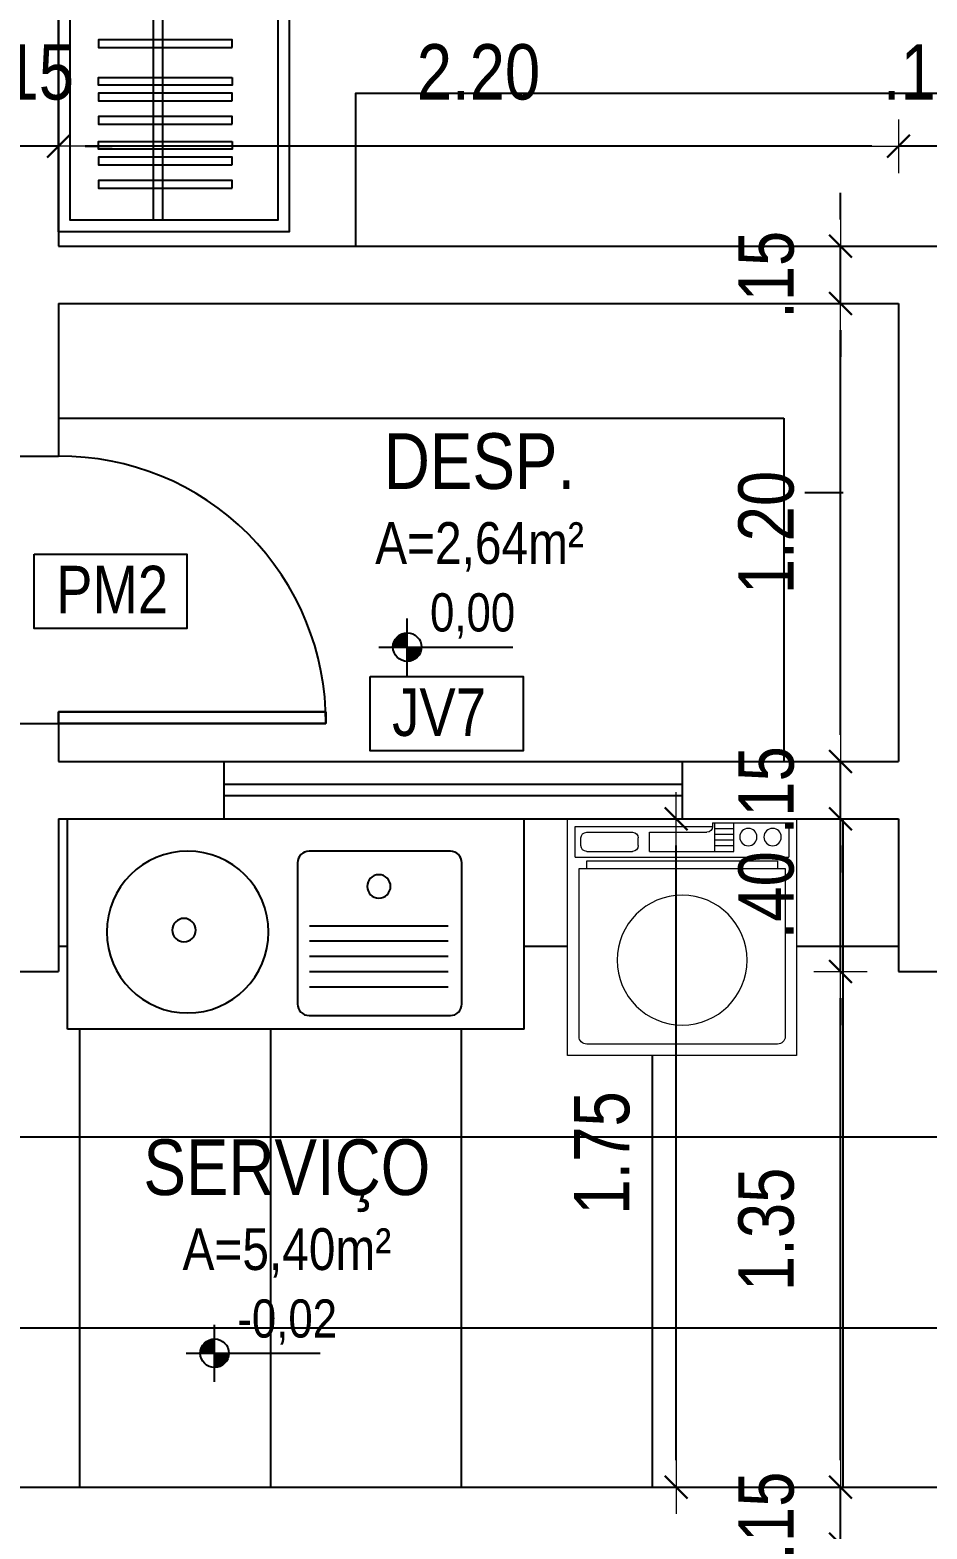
# Model space of a CAD drawing. Header units: millimetres. Extents: x -6300 to 1991, y -4770 to 4545.
# Drawn here: x 1509.956 to 1512.306, y 93.598 to 97.524 of the extents above; entities that cross this region are included whole.
import ezdxf
from ezdxf.enums import TextEntityAlignment as Align

# ---------------------------------------------------------------- set-up
doc = ezdxf.new("R2010")
doc.units = ezdxf.units.MM
doc.header["$LTSCALE"] = 20
doc.header["$MEASUREMENT"] = 0
doc.linetypes.add('DASHDOT2', pattern=[0.5, 0.25, -0.125, 0, -0.125])
doc.linetypes.add('HIDDEN2', pattern=[0.1875, 0.125, -0.0625])
doc.layers.get('0').update_dxf_attribs({"linetype": 'CONTINUOUS'})
doc.layers.get('DEFPOINTS').update_dxf_attribs({"linetype": 'CONTINUOUS'})
for name, color, linetype in [('003', 3, 'CONTINUOUS'), ('COTA', 7, 'CONTINUOUS'), ('COTAS', 3, 'CONTINUOUS'), ('COTAS01', 7, 'CONTINUOUS'), ('E-txt-g', 3, 'CONTINUOUS'), ('ESPECIFICAÇÃO02', 7, 'CONTINUOUS'), ('LAYER1', 7, 'CONTINUOUS')]:
    doc.layers.add(name, color=color, linetype=linetype)
for name, color, linetype, lineweight in [('E-Lay-9', 9, 'CONTINUOUS', 9), ('E-Pen-C', 4, 'CONTINUOUS', 15), ('E-Pen-G', 3, 'CONTINUOUS', 30), ('E-Txt-W', 7, 'CONTINUOUS', 20)]:
    doc.layers.add(name, color=color, linetype=linetype, lineweight=lineweight)
doc.styles.add('F2', font='ARIALN.TTF')
doc.styles.add('REG60', font='romans.shx', dxfattribs={"width": 0.8, "height": 0.15})
doc.styles.add('REG80', font='romans.shx', dxfattribs={"width": 0.8, "height": 0.2})
doc.dimstyles.new('DIMENSION-1', dxfattribs={"dimtxt": 0.145, "dimasz": 0.07, "dimexe": 1, "dimexo": 0, "dimgap": 0.12, "dimtad": 1, "dimzin": 7, "dimdsep": 46, "dimtxsty": 'F2', "dimblk1": 'TRACO', "dimblk2": 'TRACO', "dimsah": 1, "dimcen": 1, "dimse1": 1, "dimse2": 1, "dimclrd": 4, "dimclre": 256, "dimclrt": 4, "dimadec": 8, "dimazin": 0, "dimtfac": 1, "dimtix": 1, "dimtmove": 2, "dimatfit": 3, "dimldrblk": 'TRACO', "dimfxl": 1, "dimtolj": 1, "dimtzin": 0, "dimarcsym": 0})
pattern_1 = [(90, (-60.4137, 66.12446), (-0.5, 1e-16), []), (180, (-60.4137, 66.12446), (-1e-16, -0.5), [])]

# ---------------------------------------------------------------- blocks, each defined once
blk = doc.blocks.new('TRACO')
at = {"layer": 'E-Pen-C'}
for p, q in [((0, 1), (0, -1)), ((-1, 0), (1, 0))]:
    blk.add_line(p, q, dxfattribs=at)
at = {"layer": 'E-Pen-G'}
blk.add_line((-0.424, -0.424), (0.424, 0.424), dxfattribs=at)
blk = doc.blocks.new('*D394')
at = {"layer": 'COTA', "color": 4, "linetype": 'Continuous', "lineweight": -2}
for p, q in [((1512.1609, 93.1462), (1512.0909, 93.1462)), ((1512.3809, 93.1462), (1512.2309, 93.1462)), ((1512.4509, 93.1462), (1512.5209, 93.1462))]:
    blk.add_line(p, q, dxfattribs=at)
at = {"layer": 'DEFPOINTS', "color": 0, "linetype": 'Continuous'}
for p in [(1512.2309, 95.2079, -1.8296), (1512.3809, 95.2079, -1.8296), (1512.2309, 93.1462)]:
    blk.add_point(p, dxfattribs=at)
at = {"layer": 'COTA', "color": 4, "linetype": 'Continuous', "lineweight": -2, "xscale": 0.07, "yscale": 0.07, "zscale": 0.07}
blk.add_blockref('TRACO', (1512.2309, 93.1462), dxfattribs=at)
at = {"layer": 'COTA', "color": 4, "linetype": 'Continuous', "lineweight": -2, "xscale": 0.07, "yscale": 0.07, "zscale": 0.07, "rotation": 180}
blk.add_blockref('TRACO', (1512.3809, 93.1462), dxfattribs=at)
at = {"layer": 'COTA', "color": 4, "linetype": 'Continuous', "insert": (1512.3059, 93.3402), "char_height": 0.145, "attachment_point": 5, "style": 'F2'}
blk.add_mtext('\\A1;.15', dxfattribs=at)
blk = doc.blocks.new('*D395')
at = {"layer": 'COTA', "color": 4, "linetype": 'Continuous', "lineweight": -2}
blk.add_line((1512.1609, 93.1462), (1510.1009, 93.1462), dxfattribs=at)
at = {"layer": 'DEFPOINTS', "color": 0, "linetype": 'Continuous'}
for p in [(1512.2309, 95.2079, -1.8296), (1510.0309, 95.0579, -1.8296), (1510.0309, 93.1462)]:
    blk.add_point(p, dxfattribs=at)
at = {"layer": 'COTA', "color": 4, "linetype": 'Continuous', "lineweight": -2, "xscale": 0.07, "yscale": 0.07, "zscale": 0.07, "rotation": 180}
blk.add_blockref('TRACO', (1510.0309, 93.1462), dxfattribs=at)
at = {"layer": 'COTA', "color": 4, "linetype": 'Continuous', "lineweight": -2, "xscale": 0.07, "yscale": 0.07, "zscale": 0.07}
blk.add_blockref('TRACO', (1512.2309, 93.1462), dxfattribs=at)
at = {"layer": 'COTA', "color": 4, "linetype": 'Continuous', "insert": (1511.1309, 93.3402), "char_height": 0.145, "attachment_point": 5, "style": 'F2'}
blk.add_mtext('\\A1;2.20', dxfattribs=at)
blk = doc.blocks.new('*D396')
at = {"layer": 'COTA', "color": 4, "linetype": 'Continuous', "lineweight": -2}
for p, q in [((1509.8109, 93.1462), (1509.7409, 93.1462)), ((1510.0309, 93.1462), (1509.8809, 93.1462)), ((1510.1009, 93.1462), (1510.1709, 93.1462))]:
    blk.add_line(p, q, dxfattribs=at)
at = {"layer": 'DEFPOINTS', "color": 0, "linetype": 'Continuous'}
for p in [(1509.8809, 95.0579, -1.8296), (1510.0309, 95.0579, -1.8296), (1509.8809, 93.1462)]:
    blk.add_point(p, dxfattribs=at)
at = {"layer": 'COTA', "color": 4, "linetype": 'Continuous', "lineweight": -2, "xscale": 0.07, "yscale": 0.07, "zscale": 0.07}
blk.add_blockref('TRACO', (1509.8809, 93.1462), dxfattribs=at)
at = {"layer": 'COTA', "color": 4, "linetype": 'Continuous', "lineweight": -2, "xscale": 0.07, "yscale": 0.07, "zscale": 0.07, "rotation": 180}
blk.add_blockref('TRACO', (1510.0309, 93.1462), dxfattribs=at)
at = {"layer": 'COTA', "color": 4, "linetype": 'Continuous', "insert": (1509.9559, 93.3402), "char_height": 0.145, "attachment_point": 5, "style": 'F2'}
blk.add_mtext('\\A1;.15', dxfattribs=at)
blk = doc.blocks.new('TXT-AMB75')
at = {"layer": 'E-txt-g', "style": 'REG80', "width": 0.8, "flags": 8}
blk.add_attdef('TXT', text='', height=0.2, dxfattribs=at).set_placement((0.0055, 0.2964), align=Align.CENTER)
at = {"layer": 'E-Txt-W', "style": 'REG60', "width": 0.8, "flags": 8}
blk.add_attdef('TXT', text='', height=0.15, dxfattribs=at).set_placement((0.0055, 0.0271), align=Align.CENTER)
blk = doc.blocks.new('NV')
at = {"color": 4, "linetype": 'ByBlock', "ltscale": 0.5}
for p, q in [((-1.4143, -0.1421), (-1.4143, 0.1067)), ((-1.5387, -0.0177), (-0.9535, -0.0177))]:
    blk.add_line(p, q, dxfattribs=at)
at = {"color": 4, "ltscale": 2.5}
blk.add_circle((-1.4143, -0.0177), 0.0622, dxfattribs=at)
at = {"color": 4}
for points in [[(-1.4143, -0.0177), (-1.4583, 0.0263), (-1.4765, -0.0177), (-1.4717, 0.0061)], [(-1.4143, -0.0177), (-1.4143, 0.0445), (-1.4583, 0.0263), (-1.4381, 0.0398)], [(-1.4143, -0.0177), (-1.3521, -0.0177), (-1.3703, -0.0617), (-1.3568, -0.0415)], [(-1.4143, -0.0177), (-1.3703, -0.0617), (-1.4143, -0.0799), (-1.3905, -0.0752)]]:
    blk.add_solid(points, dxfattribs=at)
at = {"layer": 'E-Txt-W', "color": 4, "ltscale": 2.5, "style": 'F2'}
blk.add_attdef('COTAPISO', (-1.3058, 0.0735), '', height=0.15, dxfattribs=at)
blk = doc.blocks.new('A$C656368A0')
at = {"layer": 'COTAS01', "color": 8}
for p, q in [((0, 1.1964), (0, 0)), ((0, 1.1964), (0.5505, 1.1964)), ((0.1097, 0.997), (0.1097, 0.6345)), ((0.1497, 0.997), (0.1497, 0.6345)), ((0.1897, 0.997), (0.1897, 0.6345)), ((0.2298, 0.997), (0.2298, 0.6345)), ((0.2698, 0.997), (0.2698, 0.6345)), ((0, 0), (0.5505, 0))]:
    blk.add_line(p, q, dxfattribs=at)
for centre in [(0.3736, 0.8158), (0.2591, 0.3053)]:
    blk.add_circle(centre, 0.0307, dxfattribs=at)
at = {"layer": 'ESPECIFICAÇÃO02', "color": 8}
blk.add_lwpolyline([(0.4658, 0.6329, -0.414214), (0.4357, 0.6029), (0.0655, 0.6029, -0.414214), (0.0354, 0.6329), (0.0354, 1.0032, -0.414214), (0.0655, 1.0332), (0.4357, 1.0332, -0.414214), (0.4658, 1.0032)], format="xyb", close=True, dxfattribs=at)
blk.add_circle((0.2541, 0.3149), 0.212, dxfattribs=at)
blk = doc.blocks.new('Maquina de Lavar')
at = {"layer": 'E-Lay-9', "color": 8}
for p, q in [((0.3, 0), (-0.3, 0)), ((-0.3, 0), (-0.3, -0.62)), ((-0.08, -0.01), (-0.28, -0.01)), ((-0.28, -0.01), (-0.28, -0.1)), ((-0.1357, -0.085), (-0.1357, -0.01)), ((-0.0857, -0.025), (-0.1357, -0.025)), ((-0.0857, -0.085), (-0.0857, -0.01)), ((-0.08, -0.01), (-0.08, -0.02)), ((0.28, -0.02), (-0.08, -0.02)), ((0.085, -0.035), (-0.065, -0.035)), ((0.085, -0.085), (0.085, -0.035)), ((0.25, -0.035), (0.13, -0.035)), ((0.28, -0.1), (0.28, -0.02)), ((0.3, -0.62), (0.3, 0)), ((-0.0857, -0.04), (-0.1357, -0.04)), ((-0.0857, -0.055), (-0.1357, -0.055)), ((-0.0857, -0.07), (-0.1357, -0.07)), ((0.115, -0.07), (0.115, -0.05)), ((0.265, -0.07), (0.265, -0.05)), ((0.28, -0.1), (-0.28, -0.1)), ((0.25, -0.11), (-0.25, -0.11)), ((-0.25, -0.11), (-0.25, -0.13)), ((0.085, -0.085), (-0.1357, -0.085)), ((0.25, -0.085), (0.13, -0.085)), ((0.25, -0.13), (0.25, -0.11)), ((0.27, -0.13), (-0.27, -0.13)), ((-0.27, -0.13), (-0.27, -0.57)), ((0.27, -0.57), (0.27, -0.13)), ((-0.3, -0.62), (0.3, -0.62)), ((-0.25, -0.59), (0.25, -0.59))]:
    blk.add_line(p, q, dxfattribs=at)
for centre, radius in [((-0.2372, -0.0475), 0.0227), ((-0.1735, -0.0475), 0.0227), ((0, -0.37), 0.1701)]:
    blk.add_circle(centre, radius, dxfattribs=at)
for centre, radius, start, end in [((-0.065, -0.02), 0.015, 180, 270), ((0.13, -0.05), 0.015, 90, 180), ((0.25, -0.05), 0.015, 360, 90), ((0.13, -0.07), 0.015, 180, 270), ((0.25, -0.07), 0.015, 270, 360), ((-0.25, -0.57), 0.02, 180, 270), ((0.25, -0.57), 0.02, 270, 360)]:
    blk.add_arc(centre, radius, start, end, dxfattribs=at)
blk = doc.blocks.new('*D433')
at = {"layer": 'COTA', "color": 4, "linetype": 'Continuous', "lineweight": -2}
for p, q in [((1512.0791, 93.7779), (1512.0791, 93.8479)), ((1512.0791, 93.5579), (1512.0791, 93.7079)), ((1512.0791, 93.4879), (1512.0791, 93.4179))]:
    blk.add_line(p, q, dxfattribs=at)
at = {"layer": 'DEFPOINTS', "color": 0, "linetype": 'Continuous'}
for p in [(1512.0791, 93.7079, -1.8296), (1512.0791, 93.7079), (1512.0791, 93.5579, -1.8296)]:
    blk.add_point(p, dxfattribs=at)
at = {"layer": 'COTA', "color": 4, "linetype": 'Continuous', "lineweight": -2, "xscale": 0.07, "yscale": 0.07, "zscale": 0.07}
for p, rotation in [((1512.0791, 93.7079), 270), ((1512.0791, 93.5579), 90)]:
    blk.add_blockref('TRACO', p, dxfattribs=dict(at, rotation=rotation))
at = {"layer": 'COTA', "color": 4, "linetype": 'Continuous', "insert": (1511.8851, 93.6329), "char_height": 0.145, "attachment_point": 5, "rotation": 90, "style": 'F2'}
blk.add_mtext('\\A1;.15', dxfattribs=at)
blk = doc.blocks.new('*D434')
at = {"layer": 'COTA', "color": 4, "linetype": 'Continuous', "lineweight": -2}
blk.add_line((1512.0791, 93.7779), (1512.0791, 94.9879), dxfattribs=at)
at = {"layer": 'DEFPOINTS', "color": 0, "linetype": 'Continuous'}
for p in [(1512.0791, 95.0579), (1512.2309, 95.0579, -1.8296), (1512.0791, 93.7079, -1.8296)]:
    blk.add_point(p, dxfattribs=at)
at = {"layer": 'COTA', "color": 4, "linetype": 'Continuous', "lineweight": -2, "xscale": 0.07, "yscale": 0.07, "zscale": 0.07}
for p, rotation in [((1512.0791, 95.0579), 90), ((1512.0791, 93.7079), 270)]:
    blk.add_blockref('TRACO', p, dxfattribs=dict(at, rotation=rotation))
at = {"layer": 'COTA', "color": 4, "linetype": 'Continuous', "insert": (1511.8851, 94.3829), "char_height": 0.145, "attachment_point": 5, "rotation": 90, "style": 'F2'}
blk.add_mtext('\\A1;1.35', dxfattribs=at)
blk = doc.blocks.new('*D435')
at = {"layer": 'COTA', "color": 4, "linetype": 'Continuous', "lineweight": -2}
for p, q in [((1512.0791, 95.5279), (1512.0791, 95.5979)), ((1512.0791, 95.0579), (1512.0791, 95.4579)), ((1512.0791, 94.9879), (1512.0791, 94.9179))]:
    blk.add_line(p, q, dxfattribs=at)
at = {"layer": 'DEFPOINTS', "color": 0, "linetype": 'Continuous'}
for p in [(1512.0791, 95.4579), (1512.2309, 95.4579, -1.8296), (1512.2309, 95.0579, -1.8296)]:
    blk.add_point(p, dxfattribs=at)
at = {"layer": 'COTA', "color": 4, "linetype": 'Continuous', "lineweight": -2, "xscale": 0.07, "yscale": 0.07, "zscale": 0.07}
for p, rotation in [((1512.0791, 95.4579), 270), ((1512.0791, 95.0579), 90)]:
    blk.add_blockref('TRACO', p, dxfattribs=dict(at, rotation=rotation))
at = {"layer": 'COTA', "color": 4, "linetype": 'Continuous', "insert": (1511.8851, 95.2579), "char_height": 0.145, "attachment_point": 5, "rotation": 90, "style": 'F2'}
blk.add_mtext('\\A1;.40', dxfattribs=at)
blk = doc.blocks.new('*D436')
at = {"layer": 'COTA', "color": 4, "linetype": 'Continuous', "lineweight": -2}
for p, q in [((1512.0791, 95.6779), (1512.0791, 95.7479)), ((1512.0791, 95.4579), (1512.0791, 95.6079)), ((1512.0791, 95.3879), (1512.0791, 95.3179))]:
    blk.add_line(p, q, dxfattribs=at)
at = {"layer": 'DEFPOINTS', "color": 0, "linetype": 'Continuous'}
for p in [(1512.0791, 95.6079), (1512.2309, 95.6079, -1.8296), (1512.2309, 95.4579, -1.8296)]:
    blk.add_point(p, dxfattribs=at)
at = {"layer": 'COTA', "color": 4, "linetype": 'Continuous', "lineweight": -2, "xscale": 0.07, "yscale": 0.07, "zscale": 0.07}
for p, rotation in [((1512.0791, 95.6079), 270), ((1512.0791, 95.4579), 90)]:
    blk.add_blockref('TRACO', p, dxfattribs=dict(at, rotation=rotation))
at = {"layer": 'COTA', "color": 4, "linetype": 'Continuous', "insert": (1511.8851, 95.5329), "char_height": 0.145, "attachment_point": 5, "rotation": 90, "style": 'F2'}
blk.add_mtext('\\A1;.15', dxfattribs=at)
blk = doc.blocks.new('*D437')
at = {"layer": 'COTA', "color": 4, "linetype": 'Continuous', "lineweight": -2}
blk.add_line((1512.0791, 95.6779), (1512.0791, 96.7379), dxfattribs=at)
at = {"layer": 'DEFPOINTS', "color": 0, "linetype": 'Continuous'}
for p in [(1512.0791, 96.8079), (1512.2309, 96.8079, -1.8296), (1512.2309, 95.6079, -1.8296)]:
    blk.add_point(p, dxfattribs=at)
at = {"layer": 'COTA', "color": 4, "linetype": 'Continuous', "lineweight": -2, "xscale": 0.07, "yscale": 0.07, "zscale": 0.07}
for p, rotation in [((1512.0791, 96.8079), 90), ((1512.0791, 95.6079), 270)]:
    blk.add_blockref('TRACO', p, dxfattribs=dict(at, rotation=rotation))
at = {"layer": 'COTA', "color": 4, "linetype": 'Continuous', "insert": (1511.8851, 96.2079), "char_height": 0.145, "attachment_point": 5, "rotation": 90, "style": 'F2'}
blk.add_mtext('\\A1;1.20', dxfattribs=at)
blk = doc.blocks.new('*D438')
at = {"layer": 'COTA', "color": 4, "linetype": 'Continuous', "lineweight": -2}
for p, q in [((1512.0791, 97.0279), (1512.0791, 97.0979)), ((1512.0791, 96.8079), (1512.0791, 96.9579)), ((1512.0791, 96.7379), (1512.0791, 96.6679))]:
    blk.add_line(p, q, dxfattribs=at)
at = {"layer": 'DEFPOINTS', "color": 0, "linetype": 'Continuous'}
for p in [(1512.0791, 96.9579), (1512.2309, 96.9579, -1.8296), (1512.2309, 96.8079, -1.8296)]:
    blk.add_point(p, dxfattribs=at)
at = {"layer": 'COTA', "color": 4, "linetype": 'Continuous', "lineweight": -2, "xscale": 0.07, "yscale": 0.07, "zscale": 0.07}
for p, rotation in [((1512.0791, 96.9579), 270), ((1512.0791, 96.8079), 90)]:
    blk.add_blockref('TRACO', p, dxfattribs=dict(at, rotation=rotation))
at = {"layer": 'COTA', "color": 4, "linetype": 'Continuous', "insert": (1511.8851, 96.8829), "char_height": 0.145, "attachment_point": 5, "rotation": 90, "style": 'F2'}
blk.add_mtext('\\A1;.15', dxfattribs=at)
blk = doc.blocks.new('*D442')
at = {"layer": 'COTA', "color": 4, "linetype": 'Continuous', "lineweight": -2}
for p, q in [((1512.1609, 97.2196), (1512.0909, 97.2196)), ((1512.3809, 97.2196), (1512.2309, 97.2196)), ((1512.4509, 97.2196), (1512.5209, 97.2196))]:
    blk.add_line(p, q, dxfattribs=at)
at = {"layer": 'DEFPOINTS', "color": 0, "linetype": 'Continuous'}
for p in [(1512.2309, 97.2196), (1512.2309, 96.8079, -1.8296), (1512.3809, 96.8079, -1.8296)]:
    blk.add_point(p, dxfattribs=at)
at = {"layer": 'COTA', "color": 4, "linetype": 'Continuous', "lineweight": -2, "xscale": 0.07, "yscale": 0.07, "zscale": 0.07}
blk.add_blockref('TRACO', (1512.2309, 97.2196), dxfattribs=at)
at = {"layer": 'COTA', "color": 4, "linetype": 'Continuous', "lineweight": -2, "xscale": 0.07, "yscale": 0.07, "zscale": 0.07, "rotation": 180}
blk.add_blockref('TRACO', (1512.3809, 97.2196), dxfattribs=at)
at = {"layer": 'COTA', "color": 4, "linetype": 'Continuous', "insert": (1512.3059, 97.4136), "char_height": 0.145, "attachment_point": 5, "style": 'F2'}
blk.add_mtext('\\A1;.15', dxfattribs=at)
blk = doc.blocks.new('*D443')
at = {"layer": 'COTA', "color": 4, "linetype": 'Continuous', "lineweight": -2}
blk.add_line((1512.1609, 97.2196), (1510.1009, 97.2196), dxfattribs=at)
at = {"layer": 'DEFPOINTS', "color": 0, "linetype": 'Continuous'}
for p in [(1510.0309, 97.2196), (1510.0309, 96.8079, -1.8296), (1512.2309, 96.8079, -1.8296)]:
    blk.add_point(p, dxfattribs=at)
at = {"layer": 'COTA', "color": 4, "linetype": 'Continuous', "lineweight": -2, "xscale": 0.07, "yscale": 0.07, "zscale": 0.07, "rotation": 180}
blk.add_blockref('TRACO', (1510.0309, 97.2196), dxfattribs=at)
at = {"layer": 'COTA', "color": 4, "linetype": 'Continuous', "lineweight": -2, "xscale": 0.07, "yscale": 0.07, "zscale": 0.07}
blk.add_blockref('TRACO', (1512.2309, 97.2196), dxfattribs=at)
at = {"layer": 'COTA', "color": 4, "linetype": 'Continuous', "insert": (1511.1309, 97.4136), "char_height": 0.145, "attachment_point": 5, "style": 'F2'}
blk.add_mtext('\\A1;2.20', dxfattribs=at)
blk = doc.blocks.new('*D444')
at = {"layer": 'COTA', "color": 4, "linetype": 'Continuous', "lineweight": -2}
for p, q in [((1509.8109, 97.2196), (1509.7409, 97.2196)), ((1510.0309, 97.2196), (1509.8809, 97.2196)), ((1510.1009, 97.2196), (1510.1709, 97.2196))]:
    blk.add_line(p, q, dxfattribs=at)
at = {"layer": 'DEFPOINTS', "color": 0, "linetype": 'Continuous'}
for p in [(1509.8809, 97.2196), (1509.8809, 96.8079, -1.8296), (1510.0309, 96.8079, -1.8296)]:
    blk.add_point(p, dxfattribs=at)
at = {"layer": 'COTA', "color": 4, "linetype": 'Continuous', "lineweight": -2, "xscale": 0.07, "yscale": 0.07, "zscale": 0.07}
blk.add_blockref('TRACO', (1509.8809, 97.2196), dxfattribs=at)
at = {"layer": 'COTA', "color": 4, "linetype": 'Continuous', "lineweight": -2, "xscale": 0.07, "yscale": 0.07, "zscale": 0.07, "rotation": 180}
blk.add_blockref('TRACO', (1510.0309, 97.2196), dxfattribs=at)
at = {"layer": 'COTA', "color": 4, "linetype": 'Continuous', "insert": (1509.9559, 97.4136), "char_height": 0.145, "attachment_point": 5, "style": 'F2'}
blk.add_mtext('\\A1;.15', dxfattribs=at)
blk = doc.blocks.new('*D520')
at = {"layer": 'COTA', "color": 4, "linetype": 'Continuous', "lineweight": -2}
blk.add_line((1511.6485, 93.7779), (1511.6485, 95.3879), dxfattribs=at)
at = {"layer": 'DEFPOINTS', "color": 0, "linetype": 'Continuous'}
for p in [(1511.6485, 95.4579), (1512.2309, 95.4579, -1.8296), (1512.3809, 93.7079, -1.8296)]:
    blk.add_point(p, dxfattribs=at)
at = {"layer": 'COTA', "color": 4, "linetype": 'Continuous', "lineweight": -2, "xscale": 0.07, "yscale": 0.07, "zscale": 0.07}
for p, rotation in [((1511.6485, 95.4579), 90), ((1511.6485, 93.7079), 270)]:
    blk.add_blockref('TRACO', p, dxfattribs=dict(at, rotation=rotation))
at = {"layer": 'COTA', "color": 4, "linetype": 'Continuous', "insert": (1511.4545, 94.5829), "char_height": 0.145, "attachment_point": 5, "rotation": 90, "style": 'F2'}
blk.add_mtext('\\A1;1.75', dxfattribs=at)

msp = doc.modelspace()

# ---------------------------------------------------------------- hatches: boundary and pattern name
h = msp.add_hatch()
h.set_pattern_fill('ANSI37,_O', color=8, scale=4, angle=45)
h.set_pattern_definition(pattern_1)
h.paths.add_polyline_path([(1508.9809, 95.2079), (1508.9809, 95.0579), (1509.7809, 95.0579), (1509.7809, 95.2079), (1509.7509, 95.2079), (1509.7509, 96.0073, 0.40327)])
h.paths.add_polyline_path([(1509.5664, 95.3321), (1509.5664, 95.1375), (1509.1662, 95.1375), (1509.1662, 95.3321)], flags=16)
h.paths.add_polyline_path([(1509.8809, 99.9579), (1508.6103, 99.9579), (1508.6103, 98.7579), (1507.9103, 98.7579), (1507.9103, 99.9579), (1507.6364, 99.9579), (1506.6309, 99.9579), (1506.6309, 97.5079), (1506.6309, 96.0098), (1506.3809, 96.0079), (1506.3809, 95.2079), (1507.1284, 95.2079), (1507.132, 95.8079), (1508.9809, 95.8079), (1508.9809, 95.2079, -0.40327), (1509.7509, 96.0073), (1509.7509, 96.0079), (1509.7809, 96.0079), (1509.7809, 95.2079), (1509.8809, 95.2079), (1509.8809, 95.7079), (1509.8809, 96.4079)])
h.paths.add_polyline_path([(1509.3581, 97.1081), (1509.3581, 97.1108), (1509.8809, 97.1108), (1509.8809, 96.4758), (1509.3457, 96.4758), (1509.3457, 96.4785), (1509.3168, 96.4785), (1509.3026, 96.4896), (1509.3012, 96.5017), (1509.2997, 96.5156), (1509.2985, 96.5272), (1509.2981, 96.5307), (1509.2977, 96.5346), (1509.2954, 96.5554), (1509.2954, 96.5674), (1509.2946, 96.5752), (1509.2946, 96.586), (1509.2939, 96.593), (1509.2939, 96.6042), (1509.2939, 96.608), (1509.2939, 96.6115), (1509.2939, 96.6154), (1509.2939, 96.6189), (1509.2939, 96.6227), (1509.2939, 96.6262), (1509.2939, 96.6301), (1509.2939, 96.6336), (1509.2939, 96.6525), (1509.295, 96.663), (1509.295, 96.6746), (1509.2966, 96.6746), (1509.2962, 96.6865), (1509.2962, 96.7043), (1509.295, 97.0228), (1509.2962, 97.0334), (1509.2973, 97.045), (1509.2973, 97.0489), (1509.2985, 97.0593), (1509.2991, 97.0648), (1509.3001, 97.0744), (1509.3012, 97.0849), (1509.3026, 97.097), (1509.3168, 97.1081)], flags=16)
h.paths.add_polyline_path([(1509.3457, 96.6746), (1509.3457, 96.6579), (1509.3356, 96.6247), (1509.3294, 96.5906), (1509.3267, 96.5558), (1509.3279, 96.5214), (1509.3283, 96.5191), (1509.3291, 96.5164), (1509.3306, 96.5141), (1509.3325, 96.5121), (1509.3345, 96.5106), (1509.3368, 96.5094), (1509.3395, 96.5086), (1509.3418, 96.5086), (1509.3438, 96.5086), (1509.3441, 96.5086), (1509.3441, 96.5083), (1509.3445, 96.5083), (1509.3449, 96.5079), (1509.3453, 96.5079), (1509.3453, 96.5075), (1509.346, 96.5068), (1509.3296, 96.5115), (1509.3279, 96.5214), (1509.3267, 96.5558), (1509.3294, 96.5906), (1509.3356, 96.6247), (1509.3507, 96.6746)], flags=0)
h.paths.add_polyline_path([(1507.9799, 97.59, -1), (1507.9053, 97.59, -1)], flags=16)
h.paths.add_polyline_path([(1508.8163, 98.8622), (1508.8074, 98.874, 0.062017), (1508.8504, 98.9093), (1508.5518, 98.886, -0.437265), (1508.5303, 98.9059), (1508.5303, 99.2227, -0.437265), (1508.5518, 99.2426), (1508.8504, 99.2193, 0.062017), (1508.8074, 99.2546), (1508.8163, 99.2664, -0.547586)], flags=16)
h.paths.add_polyline_path([(1508.5463, 98.9016), (1508.5463, 99.227), (1508.8651, 99.2021, -0.053349), (1508.8903, 99.1612, -0.226217), (1508.8903, 98.9674, -0.053349), (1508.8651, 98.9265)], flags=0)
h.paths.add_polyline_path([(1508.8163, 99.4222), (1508.8074, 99.434, 0.062017), (1508.8504, 99.4693), (1508.5518, 99.446, -0.437265), (1508.5303, 99.4659), (1508.5303, 99.7827, -0.437265), (1508.5518, 99.8026), (1508.8504, 99.7793, 0.062017), (1508.8074, 99.8146), (1508.8163, 99.8264, -0.547586)], flags=16)
h.paths.add_polyline_path([(1507.9687, 98.886), (1507.6701, 98.9093, 0.062017), (1507.7131, 98.874), (1507.7042, 98.8622, -0.547586), (1507.7042, 99.2664), (1507.7131, 99.2546, 0.062017), (1507.6701, 99.2193), (1507.9687, 99.2426, -0.437265), (1507.9903, 99.2227), (1507.9903, 98.9059, -0.437265)], flags=17)
h.paths.add_polyline_path([(1508.5463, 99.4616), (1508.5463, 99.787), (1508.8651, 99.7621, -0.053349), (1508.8903, 99.7212, -0.226217), (1508.8903, 99.5274, -0.053349), (1508.8651, 99.4865)], flags=0)
h.paths.add_polyline_path([(1507.6554, 98.9265, -0.053349), (1507.6303, 98.9674, -0.226217), (1507.6303, 99.1612, -0.053349), (1507.6554, 99.2021), (1507.9743, 99.227), (1507.9743, 98.9016)], flags=16)
h.paths.add_polyline_path([(1507.9687, 99.446), (1507.6701, 99.4693, 0.062017), (1507.7131, 99.434), (1507.7042, 99.4222, -0.547586), (1507.7042, 99.8264), (1507.7131, 99.8146, 0.062017), (1507.6701, 99.7793), (1507.9687, 99.8026, -0.437265), (1507.9903, 99.7827), (1507.9903, 99.4659, -0.437265)], flags=17)
h.paths.add_polyline_path([(1507.6554, 99.4865, -0.053349), (1507.6303, 99.5274, -0.226217), (1507.6303, 99.7212, -0.053349), (1507.6554, 99.7621), (1507.9743, 99.787), (1507.9743, 99.4616)], flags=16)
h.paths.add_polyline_path([(1507.0809, 95.894), (1507.0809, 95.244), (1506.3809, 95.244), (1506.3809, 95.894), (1506.4242, 95.894), (1506.4242, 95.914), (1506.464, 95.914), (1506.464, 95.894), (1506.5311, 95.894), (1506.5311, 95.914), (1506.571, 95.914), (1506.571, 95.894), (1506.6575, 95.894), (1506.6575, 95.914), (1506.6974, 95.914), (1506.6974, 95.894), (1506.7645, 95.894), (1506.7645, 95.914), (1506.8043, 95.914), (1506.8043, 95.894), (1506.8908, 95.894), (1506.8908, 95.914), (1506.9307, 95.914), (1506.9307, 95.894), (1506.9978, 95.894), (1506.9978, 95.914), (1507.0377, 95.914), (1507.0377, 95.894)])
h.paths.add_polyline_path([(1509.1919, 95.1428), (1509.549, 95.1428), (1509.549, 95.3337), (1509.1919, 95.3337)], flags=24)
h.paths.add_polyline_path([(1506.9909, 97.9075), (1509.2731, 97.9075), (1509.2731, 98.2382), (1506.9909, 98.2382)], flags=24)
h.paths.add_polyline_path([(1507.7909, 97.7535), (1508.473, 97.7535), (1508.473, 97.9507), (1507.7909, 97.9507)], flags=24)
h.paths.add_polyline_path([(1507.9723, 97.5811), (1508.2554, 97.5811), (1508.2554, 97.7614), (1507.9723, 97.7614)], flags=24)
h.paths.add_polyline_path([(1509.8, 97.2635), (1510.1034, 97.2635), (1510.1034, 97.5653), (1509.8, 97.5653)], flags=9)
h.paths.add_polyline_path([(1508.0581, 97.2635), (1508.454, 97.2635), (1508.454, 97.5653), (1508.0581, 97.5653)], flags=24)
h = msp.add_hatch()
h.set_pattern_fill('ANSI37,_O', color=8, scale=4, angle=45)
h.set_pattern_definition(pattern_1)
h.paths.add_polyline_path([(1512.3809, 95.0579), (1512.2309, 95.0579), (1512.2309, 95.4579), (1511.9643, 95.4579), (1511.9643, 94.8379), (1511.3643, 94.8379), (1511.3643, 95.4579), (1511.2505, 95.4579), (1511.2505, 94.9074), (1510.0541, 94.9074), (1510.0541, 95.4579), (1510.0309, 95.4579), (1510.0309, 95.0579), (1509.7809, 95.0579), (1508.9809, 95.0579), (1508.8809, 95.0579), (1508.8809, 93.7079), (1512.3809, 93.7079)])
h.paths.add_polyline_path([(1510.4022, 94.0584, -1), (1510.4768, 94.0584, -1)], flags=16)
h.paths.add_polyline_path([(1510.3226, 94.2219), (1510.9351, 94.2219), (1510.9351, 94.419), (1510.3226, 94.419)], flags=24)
h.paths.add_polyline_path([(1510.2055, 94.3834), (1511.0523, 94.3834), (1511.0523, 94.6687), (1510.2055, 94.6687)], flags=24)
h.paths.add_polyline_path([(1510.4692, 94.0495), (1510.7904, 94.0495), (1510.7904, 94.2298), (1510.4692, 94.2298)], flags=24)
h.paths.add_polyline_path([(1512.0352, 93.4769), (1512.0352, 93.7804), (1511.7333, 93.7804), (1511.7333, 93.4769)], flags=9)
h.paths.add_polyline_path([(1512.0352, 94.1795), (1512.0352, 94.5754), (1511.7333, 94.5754), (1511.7333, 94.1795)], flags=24)

# ---------------------------------------------------------------- linework, layer by layer
at = {"color": 8}
for points in [[(1510.6349, 98.8461), (1510.6349, 96.9958), (1510.0309, 96.9958), (1510.0309, 98.8461)], [(1510.6049, 98.8161), (1510.6049, 97.0258), (1510.0609, 97.0258), (1510.0609, 98.8161)], [(1513.8809, 97.3579), (1510.8087, 97.3579), (1510.8087, 96.9579), (1513.8809, 96.9579)]]:
    msp.add_lwpolyline(points, close=True, dxfattribs=at)
at = {"color": 6}
for points, elevation in [([(1509.9668, 96.1516), (1510.3671, 96.1516), (1510.3671, 95.957), (1509.9668, 95.957)], 1.8296), ([(1510.8472, 95.8306), (1511.2475, 95.8306), (1511.2475, 95.6359), (1510.8472, 95.6359)], 3.6592)]:
    msp.add_lwpolyline(points, close=True, dxfattribs=dict(at, elevation=elevation))
at = {"color": 8, "linetype": 'HIDDEN2'}
msp.add_arc((1510.0357, 95.7126, 0.8927), 0.6953, 359.6082, 90.3918, dxfattribs=at)
at = {"layer": '003', "color": 8, "ltscale": 0.5}
for p, q in [((1510.2783, 98.8161), (1510.2783, 97.0258)), ((1510.3033, 98.8161), (1510.3033, 97.0258))]:
    msp.add_line(p, q, dxfattribs=at)
for points in [[(1510.4855, 97.4783), (1510.4855, 97.4983), (1510.1355, 97.4983), (1510.1355, 97.4783)], [(1510.4855, 97.3999), (1510.4855, 97.3799), (1510.1355, 97.3799), (1510.1355, 97.3999)], [(1510.4855, 97.3389), (1510.4855, 97.3589), (1510.1355, 97.3589), (1510.1355, 97.3389)], [(1510.4855, 97.2774), (1510.4855, 97.2974), (1510.1355, 97.2974), (1510.1355, 97.2774)], [(1510.4855, 97.2325), (1510.4855, 97.2125), (1510.1355, 97.2125), (1510.1355, 97.2325)], [(1510.4855, 97.1715), (1510.4855, 97.1915), (1510.1355, 97.1915), (1510.1355, 97.1715)], [(1510.4855, 97.1099), (1510.4855, 97.1299), (1510.1355, 97.1299), (1510.1355, 97.1099)]]:
    msp.add_lwpolyline(points, close=True, dxfattribs=at)
at = {"layer": 'COTA', "color": 5, "linetype": 'Continuous'}
for p, q in [((1510.0309, 99.9579), (1510.0309, 96.9579)), ((1510.0309, 96.9579), (1513.8809, 96.9579)), ((1510.0309, 96.8079), (1512.2309, 96.8079)), ((1510.0309, 96.8079), (1510.0309, 96.4079)), ((1512.2309, 96.8079), (1512.2309, 95.6079)), ((1509.8809, 96.4079), (1510.0309, 96.4079)), ((1509.8809, 95.7079), (1510.0309, 95.7079)), ((1510.0309, 95.7079), (1510.0309, 95.6079)), ((1510.0309, 95.6079), (1512.2309, 95.6079)), ((1510.0309, 95.4579), (1512.2309, 95.4579)), ((1510.0309, 95.4579), (1510.0309, 95.0579)), ((1512.2309, 95.4579), (1512.2309, 95.0579)), ((1509.7809, 95.0579), (1510.0309, 95.0579)), ((1512.2309, 95.0579), (1514.8309, 95.0579)), ((1508.8809, 93.7079), (1517.6809, 93.7079))]:
    msp.add_line(p, q, dxfattribs=at)
at = {"layer": 'COTA', "color": 8, "linetype": 'Continuous'}
for p, q in [((1510.0309, 96.5079), (1511.9309, 96.5079)), ((1511.9309, 96.5079), (1511.9309, 95.6079))]:
    msp.add_line(p, q, dxfattribs=at)
at = {"layer": 'COTA', "color": 2, "linetype": 'DASHDOT2'}
msp.add_line((1519.5862, 96.3119, 1.8296), (1490.9805, 96.3114, 1.8296), dxfattribs=at)
at = {"layer": 'COTA', "color": 8, "linetype": 'HIDDEN2'}
for p, q in [((1510.465, 95.4579), (1510.465, 95.6079)), ((1511.665, 95.4579), (1511.665, 95.6079)), ((1511.665, 95.5479), (1510.465, 95.5479)), ((1511.665, 95.5179), (1510.465, 95.5179))]:
    msp.add_line(p, q, dxfattribs=at)
at = {"layer": 'E-Pen-G', "color": 7}
msp.add_lwpolyline([(1510.0309, 95.7079), (1510.7309, 95.7079), (1510.7309, 95.7379), (1510.0309, 95.7379)], close=True, dxfattribs=at)

# ---------------------------------------------------------------- block references
ref = msp.add_blockref('TXT-AMB75', (1511.1296, 96.1061, 1.8296), dxfattribs=dict(xscale=0.7290000000000001, yscale=0.7290000000000001, zscale=0.7290000000000001))
ref.add_attrib('TXT', 'DESP.', dxfattribs={"layer": 'E-txt-g', "color": 2, "height": 0.1458, "style": 'F2'}).set_placement((1511.1336, 96.3222, 1.8296), align=Align.CENTER)
ref.add_attrib('TXT', 'A=2,64m²', dxfattribs={"layer": 'E-Txt-W', "height": 0.10935, "style": 'F2'}).set_placement((1511.1336, 96.1258, 1.8296), align=Align.CENTER)
ref = msp.add_blockref('NV', (1511.7928, 95.9185, 1.8296), dxfattribs=dict(xscale=0.6, yscale=0.6, zscale=0.6))
ref.add_attrib('COTAPISO', '0,00', (1511.004, 95.9488, 1.8296), dxfattribs={"layer": 'E-Txt-W', "color": 4, "ltscale": 2.5, "height": 0.1, "style": 'F2'})
ref = msp.add_blockref('TXT-AMB75', (1510.6249, 94.2566, 1.8296), dxfattribs=dict(xscale=0.7290000000000001, yscale=0.7290000000000001, zscale=0.7290000000000001))
ref.add_attrib('TXT', 'SERVIÇO', dxfattribs={"layer": 'E-txt-g', "color": 2, "height": 0.1458, "style": 'F2'}).set_placement((1510.6289, 94.4727, 1.8296), align=Align.CENTER)
ref.add_attrib('TXT', 'A=5,40m²', dxfattribs={"layer": 'E-Txt-W', "height": 0.10935, "style": 'F2'}).set_placement((1510.6289, 94.2764, 1.8296), align=Align.CENTER)
ref = msp.add_blockref('NV', (1511.2881, 94.069, 1.8296), dxfattribs=dict(xscale=0.6, yscale=0.6, zscale=0.6))
ref.add_attrib('COTAPISO', '-0,02', (1510.4992, 94.0993, 1.8296), dxfattribs={"layer": 'E-Txt-W', "color": 4, "ltscale": 2.5, "height": 0.1, "style": 'F2'})
at = {"layer": 'COTAS', "ltscale": 0.35, "xscale": -1, "rotation": 270}
msp.add_blockref('A$C656368A0', (1510.0541, 94.9074), dxfattribs=at)
at = {"layer": 'E-Lay-9', "xscale": -1}
msp.add_blockref('Maquina de Lavar', (1511.6643, 95.4579), dxfattribs=at)

# ---------------------------------------------------------------- texts
at = {"layer": 'LAYER1', "color": 6, "linetype": 'Continuous', "style": 'F2'}
for s, p in [('PM2', (1510.0244, 96.1208, 1.8296)), ('JV7', (1510.9047, 95.7998, 3.6592))]:
    msp.add_text(s, height=0.1246, dxfattribs=at).set_placement(p, align=Align.TOP_LEFT)

# ---------------------------------------------------------------- dimensions: what is measured, and where the dimension line sits
at = {"layer": 'COTA', "color": 7, "linetype": 'Continuous'}
for base, p1, p2, picture, middle in [((1509.8809, 97.2196, 1.8296), (1510.0309, 96.8079), (1509.8809, 96.8079), '*D444', (1509.9559, 97.4136, 1.8296)), ((1510.0309, 97.2196, 1.8296), (1512.2309, 96.8079), (1510.0309, 96.8079), '*D443', (1511.1309, 97.4136, 1.8296)), ((1512.2309, 97.2196, 1.8296), (1512.3809, 96.8079), (1512.2309, 96.8079), '*D442', (1512.3059, 97.4136, 1.8296))]:
    dim = msp.add_linear_dim(base=base, p1=p1, p2=p2, dimstyle='DIMENSION-1', override={"dimfxl": 0.06}, dxfattribs=at)
    dim.commit()
    dim.dimension.update_dxf_attribs({"geometry": picture, "text_midpoint": middle})
for base, p1, p2, override, picture, middle in [((1512.0791, 96.9579, 1.8296), (1512.2309, 96.8079), (1512.2309, 96.9579), {"dimfxl": 0.06}, '*D438', (1511.8851, 96.8829, 1.8296)), ((1512.0791, 96.8079, 1.8296), (1512.2309, 95.6079), (1512.2309, 96.8079), {"dimfxl": 0.06}, '*D437', (1511.8851, 96.2079, 1.8296)), ((1512.0791, 95.6079, 1.8296), (1512.2309, 95.4579), (1512.2309, 95.6079), {"dimfxl": 0.06}, '*D436', (1511.8851, 95.5329, 1.8296)), ((1512.0791, 95.4579, 1.8296), (1512.2309, 95.0579), (1512.2309, 95.4579), {"dimfxl": 0.06}, '*D435', (1511.8851, 95.2579, 1.8296)), ((1511.6485, 95.4579, 1.8296), (1512.3809, 93.7079), (1512.2309, 95.4579), {"dimadec": 0, "dimfxl": 0.06}, '*D520', (1511.4545, 94.5829, 1.8296)), ((1512.0791, 95.0579, 1.8296), (1512.0791, 93.7079), (1512.2309, 95.0579), {"dimfxl": 0.06}, '*D434', (1511.8851, 94.3829, 1.8296)), ((1512.0791, 93.7079, 1.8296), (1512.0791, 93.5579), (1512.0791, 93.7079), {"dimfxl": 0.06}, '*D433', (1511.8851, 93.6329, 1.8296))]:
    dim = msp.add_linear_dim(base=base, p1=p1, p2=p2, angle=90, dimstyle='DIMENSION-1', override=override, dxfattribs=at)
    dim.commit()
    dim.dimension.update_dxf_attribs({"geometry": picture, "text_midpoint": middle})
at = {"layer": 'COTA', "color": 5, "linetype": 'Continuous'}
for base, p1, p2, picture, middle in [((1510.0309, 93.1462, 1.8296), (1512.2309, 95.2079), (1510.0309, 95.0579), '*D395', (1511.1309, 93.3402, 1.8296)), ((1512.2309, 93.1462, 1.8296), (1512.3809, 95.2079), (1512.2309, 95.2079), '*D394', (1512.3059, 93.3402, 1.8296)), ((1509.8809, 93.1462, 1.8296), (1510.0309, 95.0579), (1509.8809, 95.0579), '*D396', (1509.9559, 93.3402, 1.8296))]:
    dim = msp.add_linear_dim(base=base, p1=p1, p2=p2, dimstyle='DIMENSION-1', override={"dimfxl": 0.06}, dxfattribs=at)
    dim.commit()
    dim.dimension.update_dxf_attribs({"geometry": picture, "text_midpoint": middle})

doc.saveas('drawing.dxf')
